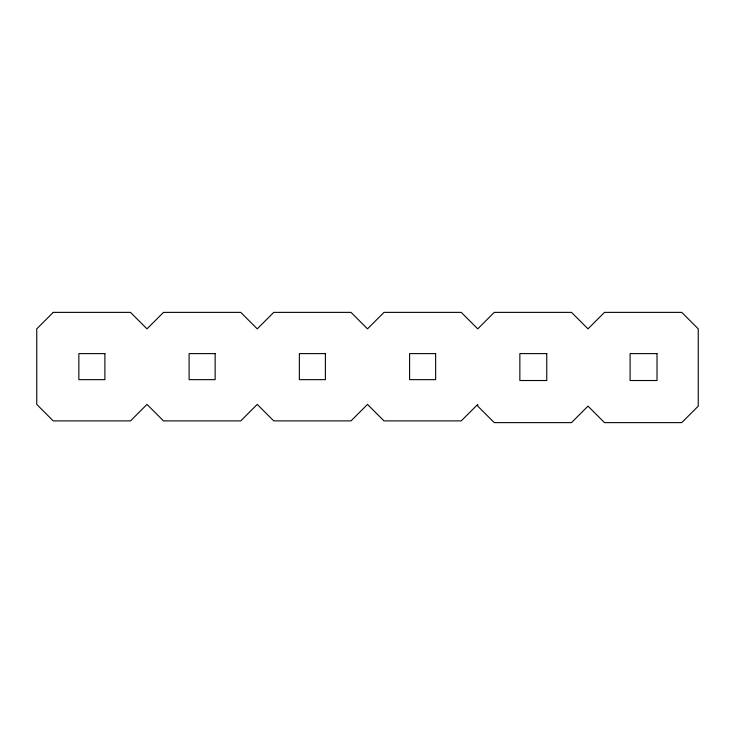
<?xml version="1.0" encoding="UTF-8"?>
<svg xmlns="http://www.w3.org/2000/svg" width="735" height="735" viewBox="0 0 735 735"><rect width="100%" height="100%" fill="white"/><g stroke="black" fill="none" stroke-linecap="round" stroke-linejoin="round"><path stroke-width="1.1" d="M53.242 312.375L36.75 328.867L36.75 404.397L53.242 420.889L130.508 420.889L147 404.397L163.492 420.889L240.758 420.889L257.25 404.397L273.742 420.889L351.008 420.889L367.5 404.397L383.992 420.889L461.258 420.889L477.75 404.397L477.75 406.133L494.242 422.625L571.508 422.625L588 406.133L604.492 422.625L681.758 422.625L698.25 406.133L698.25 328.867L681.758 312.375L604.492 312.375L588 328.867L571.508 312.375L494.242 312.375L477.75 328.867L461.258 312.375L383.992 312.375L367.5 328.867L351.008 312.375L273.742 312.375L257.25 328.867L240.758 312.375L163.492 312.375L147 328.867L130.508 312.375L53.242 312.375M104.894 353.608L78.856 353.608L78.856 379.655L104.894 379.655L104.894 353.608M215.144 353.608L189.106 353.608L189.106 379.655L215.144 379.655L215.144 353.608M325.394 353.608L299.356 353.608L299.356 379.655L325.394 379.655L325.394 353.608M435.644 353.608L409.606 353.608L409.606 379.655L435.644 379.655L435.644 353.608M546.766 353.608L519.856 353.608L519.856 380.519L546.766 380.519L546.766 353.608M657.016 353.608L630.106 353.608L630.106 380.519L657.016 380.519L657.016 353.608"/></g></svg>
